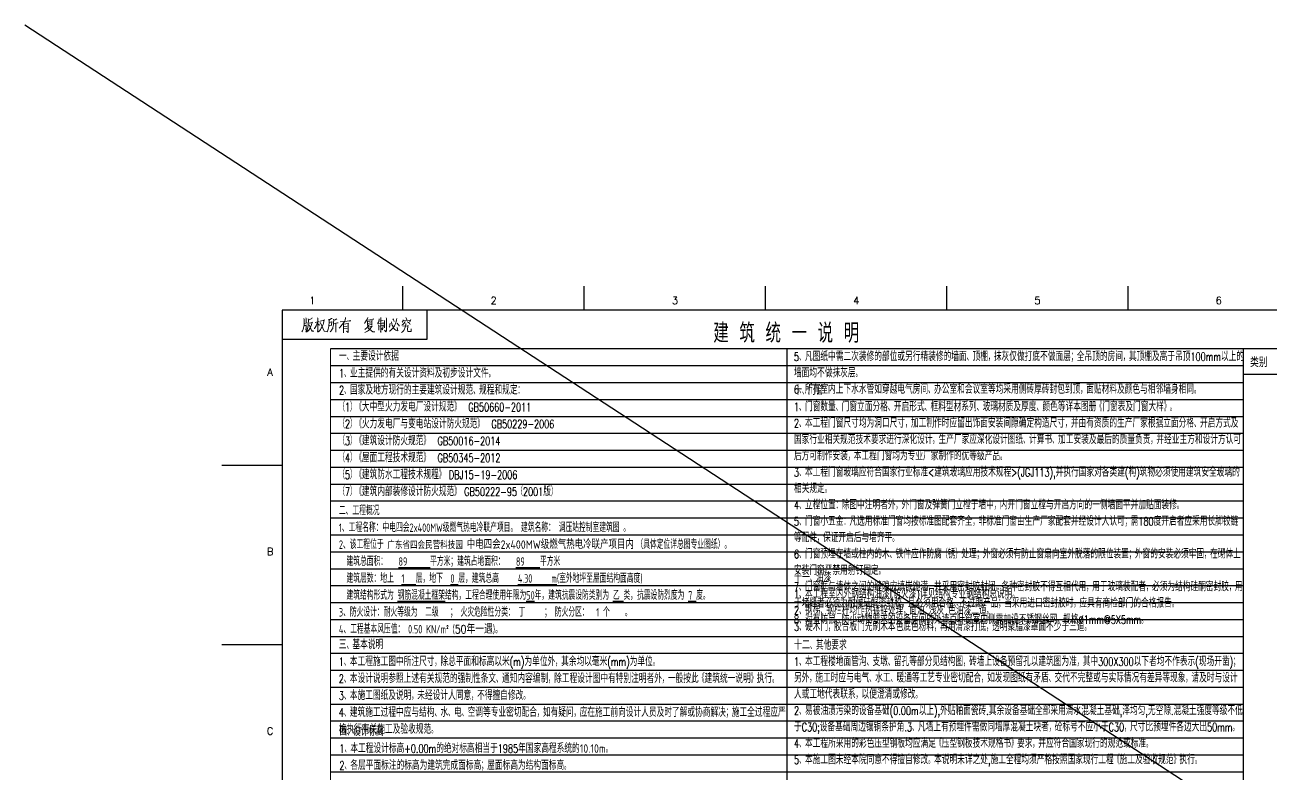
# Model space of a CAD drawing. Header units: millimetres. Extents: x 520869 to 643785, y -152849 to 11200.
# Drawn here: x 520869 to 572383, y -19754 to 11200 of the extents above; entities that cross this region are included whole.
import ezdxf
from ezdxf.enums import TextEntityAlignment as Align

# ---------------------------------------------------------------- set-up
doc = ezdxf.new("R2010")
doc.units = ezdxf.units.MM
doc.header["$LTSCALE"] = 1000
doc.layers.get('0').update_dxf_attribs({"color": 8})
for name, color, linetype in [('-人员定位', 6, 'Continuous'), ('PUB_TEXT', 8, 'Continuous'), ('工程做法表', 8, 'Continuous')]:
    doc.layers.add(name, color=color, linetype=linetype)
doc.styles.add('BIGFONT', font='haiwenrs.shx', dxfattribs={"width": 0.8, "bigfont": 'haiwenhz.shx'})
doc.styles.add('HZ', font='geditxt.shx', dxfattribs={"width": 0.75, "bigfont": 'hzfs_1.shx'})
doc.styles.get("Standard").update_dxf_attribs({"font": 'txt', "bigfont": 'gbcbig.shx'})

# ---------------------------------------------------------------- blocks, each defined once
blk = doc.blocks.new('GEDI_WK_A11')
at = {"color": 3}
for p, q in [((75, 584), (75, 594)), ((150, 584), (150, 594)), ((225, 584), (225, 594)), ((300, 584), (300, 594)), ((375, 584), (375, 594)), ((85, 572), (85, 584)), ((25, 572), (85, 572)), ((25, 519.75), (0, 519.75)), ((25, 445.5), (0, 445.5))]:
    blk.add_line(p, q, dxfattribs=at)
blk.add_lwpolyline([(0, 0, 0.1, 0.1, 0), (1050, 0, 0.1, 0.1, 0), (1050, 594, 0.1, 0.1, 0), (0, 594, 0.1, 0.1, 0)], format="xyseb", close=True, dxfattribs=at)
blk.add_lwpolyline([(25, 10), (1040, 10), (1040, 584), (25, 584)], close=True, dxfattribs=at)
for s, p in [('1', (37.5, 588)), ('2', (112.5, 588)), ('3', (187.5, 588)), ('4', (262.5, 588)), ('5', (337.5, 588)), ('6', (412.5, 588))]:
    blk.add_text(s, height=3, dxfattribs=at).set_placement(p, align=Align.MIDDLE)
for s, p in [('A', (20, 556.88)), ('B', (20, 482.62)), ('C', (20, 408.38))]:
    blk.add_text(s, height=3, dxfattribs=at).set_placement(p, align=Align.CENTER)
blk = doc.blocks.new('GEDI_Copyright_2012')
at = {"color": 7, "lineweight": 0}
for points in [[(8.99, -3.43), (9.11, -3.83), (9.11, -5.03), (9.11, -5.93), (9.03, -6.73), (8.9, -7.33), (8.73, -8.03), (8.48, -8.53), (8.22, -8.93)], [(10.81, -3.53), (10.9, -4.03), (10.9, -4.68), (10.81, -5.53), (10.73, -6.33), (10.6, -7.03), (10.47, -7.68), (10.3, -8.23), (10.09, -8.72), (9.84, -9.08)], [(9.88, -3.13), (9.96, -3.43), (9.96, -5.33)], [(11.2, -5.43), (12.56, -5.08), (12.47, -4.93), (12.26, -5.58), (12, -6.38), (11.75, -6.98), (11.45, -7.63), (11.03, -8.23), (10.6, -8.68), (10.26, -9.03)], [(12.43, -3.23), (12.34, -3.38), (11.53, -3.88), (10.98, -4.13)], [(14.72, -4.88), (14.42, -5.73), (14.08, -6.43), (13.74, -7.13), (13.45, -7.63), (13.36, -7.78)], [(13.62, -5.08), (15.4, -4.68)], [(14.64, -3.13), (14.81, -3.38), (14.76, -3.33), (14.72, -9.13), (14.68, -8.72), (14.72, -8.13)], [(15.7, -4.48), (17.52, -4.18), (17.44, -4.03), (17.27, -4.68), (17.1, -5.43), (16.93, -5.93), (16.76, -6.43), (16.55, -6.93), (16.21, -7.48), (15.91, -7.98), (15.61, -8.43), (15.32, -8.72), (15.02, -8.98)], [(20.67, -3.38), (20.5, -3.48), (19.35, -4.13), (19.27, -3.73), (19.4, -4.13), (19.4, -5.43), (19.35, -6.23), (19.31, -6.78), (19.22, -7.33), (19.1, -7.83), (18.93, -8.33), (18.72, -8.68), (18.54, -8.98)], [(19.48, -6.38), (19.56, -6.33), (20.54, -6.18), (20.41, -6.23), (20.54, -4.68), (20.63, -4.88), (19.44, -5.13)], [(22.67, -3.58), (21.99, -3.98), (21.35, -4.13), (21.26, -3.73), (21.35, -4.33), (21.31, -4.93), (21.26, -5.58), (21.22, -6.13), (21.13, -6.63), (21.05, -7.18), (20.92, -7.58), (20.71, -7.88), (20.5, -8.23), (20.28, -8.53), (20.07, -8.78), (19.86, -8.98)], [(26.28, -2.98), (26.28, -3.23), (26.02, -4.08), (25.76, -4.68), (25.51, -5.08), (25.04, -5.83), (24.36, -6.63), (23.9, -7.13), (23.6, -7.38)], [(23.98, -4.83), (28.4, -4.43), (28.14, -4.33)], [(28.14, -4.33), (27.8, -4.48)], [(35.45, -3.03), (35.49, -3.23), (34.98, -4.18), (34.52, -4.83), (34.26, -5.23), (34.05, -5.53)], [(35.11, -4.08), (36.34, -3.93), (37.87, -3.68), (37.75, -3.63), (37.49, -3.73)], [(35.24, -4.43), (35.28, -4.73), (35.32, -5.58), (35.32, -6.38), (35.28, -6.23), (37.19, -5.93), (37.07, -5.93), (37.15, -4.23), (37.28, -4.38), (35.28, -4.68)], [(40.12, -3.58), (40.16, -3.88), (39.83, -4.93), (39.66, -5.23)], [(40.12, -4.48), (41.74, -4.33)], [(40.8, -3.03), (40.84, -3.28), (40.8, -9.23), (40.72, -8.88), (40.8, -8.53)], [(42.33, -4.33), (42.42, -4.58), (42.42, -7.33), (42.33, -6.83), (42.37, -6.53)], [(43.1, -3.13), (43.18, -3.43), (43.14, -8.23), (43.14, -8.53), (43.1, -8.78), (43.05, -8.88), (42.97, -8.98), (42.37, -8.23), (43.05, -8.88)], [(47.43, -3.48), (47.39, -4.03), (47.17, -4.73), (47, -5.28), (46.71, -5.88), (46.45, -6.48), (46.2, -6.88), (45.86, -7.38), (45.47, -7.78), (45.09, -8.13), (44.67, -8.48), (44.24, -8.72)], [(45.26, -4.88), (45.43, -5.63), (45.56, -6.18), (45.77, -6.68), (45.99, -7.23), (46.24, -7.63), (46.58, -7.93), (47.05, -8.28), (47.51, -8.43), (47.81, -8.48), (47.94, -8.48), (47.73, -7.78), (47.64, -7.13), (47.81, -8.48)], [(45.82, -3.53), (46.07, -3.93), (46.24, -4.28), (46.32, -4.48), (46.32, -4.63)], [(50.91, -4.68), (50.83, -4.98), (50.44, -5.43), (50.06, -5.83), (49.81, -6.03), (49.55, -6.23)], [(50.06, -3.98), (50.02, -4.33), (49.94, -4.58), (49.85, -4.83), (49.77, -4.98), (49.68, -5.03), (50.02, -4.43), (53.29, -4.13), (53.16, -4.03), (52.78, -4.83)], [(51.21, -3.03), (51.47, -3.58), (51.55, -3.93)], [(51.76, -4.78), (52.27, -5.13), (52.65, -5.43), (52.83, -5.68), (52.91, -5.88)], [(9.11, -6.38), (10.01, -6.28), (9.92, -6.13), (9.92, -8.38), (9.88, -8.08), (9.88, -7.68)], [(9.16, -5.48), (10.39, -5.28)], [(11.15, -6.08), (12.34, -8.63), (13.15, -8.68), (12.38, -8.58), (12.17, -8.28)], [(14.72, -5.63), (15.27, -6.03), (15.4, -6.33)], [(15.61, -5.23), (15.87, -5.28), (17.44, -8.72), (18.2, -8.83), (17.44, -8.63), (17.14, -8.08)], [(21.31, -5.53), (23.22, -5.23), (23.09, -5.18), (22.88, -5.28)], [(22.28, -5.43), (22.28, -9.13), (22.24, -8.88), (22.28, -8.48)], [(25.34, -5.53), (25.43, -5.73), (25.38, -9.03), (25.38, -9.33), (25.34, -9.03), (25.38, -8.68)], [(25.43, -5.73), (27.38, -5.53), (27.38, -5.43), (27.47, -5.53), (27.38, -5.58), (27.38, -9.08), (27.34, -9.28), (26.66, -8.63), (27.34, -9.18)], [(26.96, -6.58), (25.47, -6.73)], [(25.47, -7.68), (26.96, -7.53)], [(35.71, -6.38), (35.71, -6.53), (34.98, -7.43), (34.56, -7.78), (34.26, -8.03)], [(35.62, -6.88), (35.75, -6.98), (37.28, -6.68), (37.23, -6.53), (36.77, -7.33), (36.47, -7.68), (36.17, -7.98), (35.71, -8.38), (35.28, -8.72), (34.81, -8.98), (34.26, -9.23)], [(36.64, -5.28), (35.36, -5.48)], [(35.54, -7.38), (35.62, -7.43), (37.57, -8.98), (38.3, -8.93), (37.57, -8.93), (37.32, -8.78)], [(39.27, -5.63), (42.08, -5.33), (42.03, -5.33), (41.87, -5.28), (41.65, -5.38)], [(39.87, -6.13), (39.95, -6.68), (39.95, -6.78), (40, -8.28), (39.95, -7.98), (40, -7.73)], [(40, -6.58), (41.95, -6.28), (41.82, -6.13), (41.74, -6.53), (41.69, -7.18), (41.61, -7.63), (41.57, -7.93), (41.44, -8.08), (41.06, -7.58), (41.48, -8.03)], [(44.67, -5.43), (44.63, -5.93), (44.5, -6.48), (44.37, -6.83), (44.24, -7.03)], [(47.64, -5.43), (48.07, -5.93), (48.36, -6.28), (48.49, -6.58)], [(51.21, -5.48), (51.21, -5.83), (51.08, -6.58), (50.95, -7.03), (50.83, -7.43), (50.7, -7.78), (50.53, -8.13), (50.32, -8.43), (50.06, -8.68), (49.77, -8.93), (49.43, -9.18)], [(49.98, -6.68), (52.19, -6.43), (52.06, -6.28), (52.02, -6.58), (51.93, -8.18), (51.97, -8.63), (52.06, -8.78), (52.19, -8.88), (52.4, -8.88), (52.61, -8.88), (53.21, -8.88), (53.42, -8.78), (53.46, -8.72), (53.42, -7.68), (53.42, -8.78)]]:
    blk.add_lwpolyline(points, dxfattribs=at)

msp = doc.modelspace()

# ---------------------------------------------------------------- linework, layer by layer
at = {"layer": '-人员定位'}
msp.add_line((520869.1, 11200.5), (643785.5, -68973.2), dxfattribs=at)
at = {"layer": '工程做法表', "const_width": 50}
for points in [[(533509.7, -2196.3), (576964, -2196.3)], [(533509.7, -2196.3), (587438.4, -2196.3), (587438.4, -57496.3), (571275.3, -57496.3)], [(533509.7, -2196.3), (587438.4, -2196.3), (587438.4, -57496.3), (571275.3, -57496.3)], [(533514, -2196.3), (533514, -57496.3)], [(549672.8, -2196.3), (603601.4, -2196.3), (603601.4, -54259.9), (587438.4, -54259.9)], [(549672.8, -2196.3), (603601.4, -2196.3), (603598.6, -53059.9), (587438.4, -53059.9)], [(552394.6, -2196.3), (552394.6, -57496.3)], [(571275.3, -2196.3), (571275.3, -57496.3)], [(571268.9, -3259.9), (587438.4, -3259.9)]]:
    msp.add_lwpolyline(points, dxfattribs=at)
at = {"layer": '工程做法表'}
for points in [[(533509.7, -2896.3), (571275.3, -2896.3)], [(533509.7, -3596.3), (571275.3, -3596.3)], [(533509.7, -4296.3), (571275.3, -4296.3)], [(533509.7, -4996.3), (571275.3, -4996.3)], [(533509.7, -5696.3), (571275.3, -5696.3)], [(533509.7, -6396.3), (571275.3, -6396.3)], [(533509.7, -7096.3), (571275.3, -7096.3)], [(533509.7, -7796.3), (571275.3, -7796.3)], [(533509.7, -8496.3), (571275.3, -8496.3)], [(533509.7, -9196.3), (571275.3, -9196.3)], [(533509.7, -9896.3), (571275.3, -9896.3)], [(533509.7, -10596.3), (571275.3, -10596.3)], [(533509.7, -11296.3), (571275.3, -11296.3)], [(533509.7, -11996.3), (571275.3, -11996.3)], [(533509.7, -12696.3), (571275.3, -12696.3)], [(533509.7, -13396.3), (571275.3, -13396.3)], [(533509.7, -14096.3), (571275.3, -14096.3)], [(533509.7, -14796.3), (571275.3, -14796.3)], [(533509.7, -15496.3), (571275.3, -15496.3)], [(533509.7, -16196.3), (571275.3, -16196.3)], [(533509.7, -16896.3), (571275.3, -16896.3)], [(533509.7, -17596.3), (571275.3, -17596.3)], [(533509.7, -18296.3), (571275.3, -18296.3)], [(533509.7, -18996.3), (571275.3, -18996.3)], [(533509.7, -19696.3), (571275.3, -19696.3)]]:
    msp.add_lwpolyline(points, dxfattribs=at)

# ---------------------------------------------------------------- block references
at = {"xscale": 100, "yscale": 100, "zscale": 100}
for name, p in [('GEDI_WK_A11', (529009.7, -59001.6)), ('GEDI_Copyright_2012', (531509.7, -601.6))]:
    msp.add_blockref(name, p, dxfattribs=at)

# ---------------------------------------------------------------- texts
at = {"layer": 'PUB_TEXT', "style": 'HZ', "width": 0.8}
msp.add_text('建 筑 统 一 说 明 ', height=800, dxfattribs=at).set_placement((549348.9, -1948.4))
at = {"layer": 'PUB_TEXT', "linetype": 'Continuous', "style": 'BIGFONT', "width": 0.8}
msp.add_text('类别', height=350, dxfattribs=at).set_placement((571916.6, -2947.9), align=Align.CENTER)
at = {"layer": 'PUB_TEXT', "linetype": 'Continuous', "char_height": 350, "attachment_point": 1}
for s, insert, width, line_spacing_factor, style in [('\\pi-600.8,l600.8,t600.8;{\\W0.7;一\\Fgbenor,gbcbig|c134;、\\Fgeditxt,dxt|c134;主要设计依据\\P\\pi0,l0,t772.9;1\\Fgbenor,gbcbig|c134;、\\Fgeditxt,dxt|c134;业主提供的有关设计资料及初步设计文件\\Fgbenor,gbcbig|c134;。\\Fgeditxt,dxt|c134;\\P\\ptz;2\\Fgbenor,gbcbig|c134;、\\Fgeditxt,dxt|c134;国家及地方现行的主要建筑设计规范\\Fgbenor,gbcbig|c134;、\\Fgeditxt,dxt|c134;规程和规定\\Fgbenor,gbcbig|c134;：\\Fgeditxt,dxt|c134;\\P\\Fgbenor,gbcbig|c134;（\\Fgeditxt,dxt|c134;1\\Fgbenor,gbcbig|c134;）《\\Fgeditxt,dxt|c134;大中型火力发电厂设计规范\\Fgbenor,gbcbig|c134;》\\Fgeditxt,dxt|c134;  GB50660-2011\\P\\Fgbenor,gbcbig|c134;（\\Fgeditxt,dxt|c134;2\\Fgbenor,gbcbig|c134;）《\\Fgeditxt,dxt|c134;火力发电厂与变电站设计防火规范\\Fgbenor,gbcbig|c134;》\\Fgeditxt,dxt|c134;  GB50229-2006\\P\\Fgbenor,gbcbig|c134;（\\Fgeditxt,dxt|c134;3\\Fgbenor,gbcbig|c134;）《\\Fgeditxt,dxt|c134;建筑设计防火规范\\Fgbenor,gbcbig|c134;》\\Fgeditxt,dxt|c134;  GB50016-2014\\P\\Fgbenor,gbcbig|c134;（\\Fgeditxt,dxt|c134;4\\Fgbenor,gbcbig|c134;）《\\Fgeditxt,dxt|c134;屋面工程技术规范\\Fgbenor,gbcbig|c134;》\\Fgeditxt,dxt|c134;  GB50345-2012\\P\\Fgbenor,gbcbig|c134;（\\Fgeditxt,dxt|c134;5\\Fgbenor,gbcbig|c134;）《\\Fgeditxt,dxt|c134;建筑防水工程技术规程\\Fgbenor,gbcbig|c134;》\\Fgeditxt,dxt|c134; DBJ15-19-2006\\P\\Fgbenor,gbcbig|c134;（\\Fgeditxt,dxt|c134;7\\Fgbenor,gbcbig|c134;）《\\Fgeditxt,dxt|c134;建筑内部装修设计防火规范\\Fgbenor,gbcbig|c134;》\\Fgeditxt,dxt|c134; GB50222-95\\Fgbenor,gbcbig|c134;（\\Fgeditxt,dxt|c134;2001版\\Fgbenor,gbcbig|c134;）}', (533864.2, -2337.2), 18533.418, 1.2, 'BIGFONT'), ('{\\W0.7;5\\Fgbenor,gbcbig|c134;、\\Fgeditxt,dxt|c134;凡图纸中需二次装修的部位或另行精装修的墙面\\Fgbenor,gbcbig|c134;、\\Fgeditxt,dxt|c134;顶棚\\Fgbenor,gbcbig|c134;，\\Fgeditxt,dxt|c134;抹灰仅做打底不做面层\\Fgbenor,gbcbig|c134;；\\Fgeditxt,dxt|c134;全吊顶的房间\\Fgbenor,gbcbig|c134;，\\Fgeditxt,dxt|c134;其顶棚及高于吊顶100mm以上的墙面均不做抹灰层\\Fgbenor,gbcbig|c134;。\\Fgeditxt,dxt|c134;\\P6\\Fgbenor,gbcbig|c134;、\\Fgeditxt,dxt|c134;所有室内上下水水管如穿越电气房间\\Fgbenor,gbcbig|c134;、\\Fgeditxt,dxt|c134;办公室和会议室等均采用侧砖厚砖封包到顶\\Fgbenor,gbcbig|c134;，\\Fgeditxt,dxt|c134;面贴材料及颜色与相邻墙身相同\\Fgbenor,gbcbig|c134;。}', (552685.4, -2351.8), 18587.731, 1.16, 'HZ'), ('{\\W0.7;十\\Fgbenor,gbcbig|c134;、\\Fgeditxt,dxt|c134;门窗\\P1\\Fgbenor,gbcbig|c134;、\\Fgeditxt,dxt|c134;门窗数量\\Fgbenor,gbcbig|c134;、\\Fgeditxt,dxt|c134;门窗立面分格\\Fgbenor,gbcbig|c134;、\\Fgeditxt,dxt|c134;开启形式\\Fgbenor,gbcbig|c134;、\\Fgeditxt,dxt|c134;框料型材系列\\Fgbenor,gbcbig|c134;、\\Fgeditxt,dxt|c134;玻璃材质及厚度\\Fgbenor,gbcbig|c134;、\\Fgeditxt,dxt|c134;颜色等详本图册\\Fgbenor,gbcbig|c134;《\\Fgeditxt,dxt|c134;门窗表及门窗大样\\Fgbenor,gbcbig|c134;》。\\Fgeditxt,dxt|c134;\\P2\\Fgbenor,gbcbig|c134;、\\Fgeditxt,dxt|c134;本工程门窗尺寸均为洞口尺寸\\Fgbenor,gbcbig|c134;，\\Fgeditxt,dxt|c134;加工制作时应留出饰面安装间隙确定构造尺寸\\Fgbenor,gbcbig|c134;，\\Fgeditxt,dxt|c134;并由有资质的生产厂家根据立面分格\\Fgbenor,gbcbig|c134;、\\Fgeditxt,dxt|c134;开启方式及国家行业相关规范技术要求进行深化设计\\Fgbenor,gbcbig|c134;。\\Fgeditxt,dxt|c134;生产厂家应深化设计图纸\\Fgbenor,gbcbig|c134;、\\Fgeditxt,dxt|c134;计算书\\Fgbenor,gbcbig|c134;、\\Fgeditxt,dxt|c134;加工安装及最后的质量负责\\Fgbenor,gbcbig|c134;，\\Fgeditxt,dxt|c134;并经业主方和设计方认可后方可制作安装\\Fgbenor,gbcbig|c134;，\\Fgeditxt,dxt|c134;本工程门窗均为专业厂家制作的优等级产品\\Fgbenor,gbcbig|c134;。\\Fgeditxt,dxt|c134;\\P3\\Fgbenor,gbcbig|c134;、\\Fgeditxt,dxt|c134;本工程门窗玻璃应符合国家行业标准<建筑玻璃应用技术规程>(JGJ113),并执行国家对各类建(构)筑物必须使用建筑安全玻璃的相关规定\\Fgbenor,gbcbig|c134;。\\Fgeditxt,dxt|c134;\\P4\\Fgbenor,gbcbig|c134;、\\Fgeditxt,dxt|c134;立樘位置\\Fgbenor,gbcbig|c134;：\\Fgeditxt,dxt|c134;除图中注明者外\\Fgbenor,gbcbig|c134;，\\Fgeditxt,dxt|c134;外门窗及弹簧门立樘于墙中\\Fgbenor,gbcbig|c134;，\\Fgeditxt,dxt|c134;内开门窗立樘与开启方向的一侧墙面平并加贴面装修\\Fgbenor,gbcbig|c134;。\\Fgeditxt,dxt|c134;\\P5\\Fgbenor,gbcbig|c134;、\\Fgeditxt,dxt|c134;门窗小五金\\Fgbenor,gbcbig|c134;：\\Fgeditxt,dxt|c134;凡选用标准门窗均按标准图配套齐全\\Fgbenor,gbcbig|c134;，\\Fgeditxt,dxt|c134;非标准门窗由生产厂家配套并经设计人认可\\Fgbenor,gbcbig|c134;；\\Fgeditxt,dxt|c134;需180度开启者应采用长脚铰链等配件\\Fgbenor,gbcbig|c134;，\\Fgeditxt,dxt|c134;保证开启后与墙齐平\\Fgbenor,gbcbig|c134;。\\Fgeditxt,dxt|c134;\\P6\\Fgbenor,gbcbig|c134;、\\Fgeditxt,dxt|c134;门窗预埋在墙或柱内的木\\Fgbenor,gbcbig|c134;、\\Fgeditxt,dxt|c134;铁件应作防腐\\Fgbenor,gbcbig|c134;（\\Fgeditxt,dxt|c134;锈\\Fgbenor,gbcbig|c134;）\\Fgeditxt,dxt|c134;处理\\Fgbenor,gbcbig|c134;；\\Fgeditxt,dxt|c134;外窗必须有防止窗扇向室外脱落的限位装置\\Fgbenor,gbcbig|c134;；\\Fgeditxt,dxt|c134;外窗的安装必须牢固\\Fgbenor,gbcbig|c134;，\\Fgeditxt,dxt|c134;在砌体上安装门窗严禁用射钉固定\\Fgbenor,gbcbig|c134;。\\Fgeditxt,dxt|c134;\\P7\\Fgbenor,gbcbig|c134;、\\Fgeditxt,dxt|c134;门窗框与墙体之间的缝隙应填嵌饱满\\Fgbenor,gbcbig|c134;，\\Fgeditxt,dxt|c134;并采用密封胶封闭\\Fgbenor,gbcbig|c134;。\\Fgeditxt,dxt|c134;各种密封胶不得互相代用\\Fgbenor,gbcbig|c134;，\\Fgeditxt,dxt|c134;用于玻璃装配者\\Fgbenor,gbcbig|c134;，\\Fgeditxt,dxt|c134;必须为结构硅酮密封胶\\Fgbenor,gbcbig|c134;，\\Fgeditxt,dxt|c134;用于堵缝者必须为耐候硅酮密封胶\\Fgbenor,gbcbig|c134;，\\Fgeditxt,dxt|c134;且必须用合格\\Fgbenor,gbcbig|c134;、\\Fgeditxt,dxt|c134;不过期产品\\Fgbenor,gbcbig|c134;；\\Fgeditxt,dxt|c134;当采用进口密封胶时\\Fgbenor,gbcbig|c134;，\\Fgeditxt,dxt|c134;应具有商检部门的合格报告\\Fgbenor,gbcbig|c134;。\\Fgeditxt,dxt|c134;\\P8\\Fgbenor,gbcbig|c134;、\\Fgeditxt,dxt|c134;对有防鼠\\Fgbenor,gbcbig|c134;、\\Fgeditxt,dxt|c134;防小动物要求的设备房间的外墙百叶窗室内侧需加设不锈钢丝网\\Fgbenor,gbcbig|c134;，\\Fgeditxt,dxt|c134;规格∅1mm@5X5mm\\Fgbenor,gbcbig|c134;。}', (552685.4, -3751.8), 18587.731, 1.16, 'HZ'), ('\\pi-600.8,l600.8,t600.8;{\\Fgbenor,gbcbig|c134;二、工程概况\\P\\pi0,l0,tz;1、工程名称：中电四会2x400MW级燃气热电冷联产项目。 建筑名称： \\C6;调压站控制室建筑图 \\C256;。\\P2、该工程位于\\Fgbenor|c134; \\Fgeditxt,dxt|c134;\\H0.8571x;广东省四会民营科技园 \\Fgbenor,gbcbig|c134;\\H1.167x;\\W1;中电四会2x400MW级燃气热电冷联产项目内} {\\Fgbenor,gbcbig|c134;（具体定位详总图专业图纸）。\\P  建筑总面积： \\A1;\\L\\C6;  89      \\A0;\\l\\C256;平方米；建筑占地面积： \\A1;\\L\\C6;  89    \\A0;\\l\\C256;平方米                                   \\P  建筑层数：地上\\L \\Fgbenor,gbcbig|c0; 1\\Fgbenor,gbcbig|c134;   \\l层，地下\\L  0 \\l层，建筑总高 \\L\\C6;    4.30     \\C256;m\\l(室外地坪至屋面结构面高度)\\P  建筑结构形式为\\L \\C6;钢筋混凝土框架\\l\\C256;结构，工程合理使用年限为\\L\\C6;50\\l\\C256;年，建筑抗震设防类别为\\L\\C6; 乙 \\l\\C256;类，抗震设防烈度为\\L \\Fgbenor,gbcbig|c0;7\\Fgbenor,gbcbig|c134; \\l度。\\P3、防火设计：耐火等级为  二级   ； 火灾危险性分类： 丁\\C6;     \\C256;； 防火分区：\\C6;  1 个    \\C256;。      \\P4、工程基本风压值： \\C6;0.50 \\C256;KN/m²\\C6; (\\Fgeditxt|c0;\\C256;50}年一遇{\\Fgbenor,gbcbig|c134;\\C6;)\\C256;。   }', (533859.7, -8725.8), 18533.418, 1.2, 'BIGFONT'), ('{\\W0.7;十一\\Fgbenor,gbcbig|c134;、\\Fgeditxt,dxt|c134;油漆\\P1\\Fgbenor,gbcbig|c134;、\\Fgeditxt,dxt|c134;本工程室内外钢结构油漆(防火漆)详见结构专业钢结构总说明\\Fgbenor,gbcbig|c134;。\\Fgeditxt,dxt|c134;\\P2\\Fgbenor,gbcbig|c134;、\\Fgeditxt,dxt|c134;钢梯\\Fgbenor,gbcbig|c134;、\\Fgeditxt,dxt|c134;钢栏杆均作热镀锌处理\\Fgbenor,gbcbig|c134;，\\Fgeditxt,dxt|c134;面油 \\C6;浅灰 \\C256;色油漆二道\\Fgbenor,gbcbig|c134;。\\Fgeditxt,dxt|c134;\\P3\\Fgbenor,gbcbig|c134;、\\Fgeditxt,dxt|c134;硬木门\\Fgbenor,gbcbig|c134;，\\Fgeditxt,dxt|c134;胶合板门先刷木本色底色粉料\\Fgbenor,gbcbig|c134;，\\Fgeditxt,dxt|c134;再用清漆打底\\Fgbenor,gbcbig|c134;，\\Fgeditxt,dxt|c134;透明聚脂漆罩面不少于三道\\Fgbenor,gbcbig|c134;。}', (552687.6, -11491.8), 18587.731, 1.16, 'HZ'), ('{\\W0.7;三\\Fgbenor,gbcbig|c134;、\\Fgeditxt,dxt|c134;基本说明\\P1\\Fgbenor,gbcbig|c134;、\\Fgeditxt,dxt|c134;本工程施工图中所注尺寸\\Fgbenor,gbcbig|c134;，\\Fgeditxt,dxt|c134;除总平面和标高以米(m)为单位外\\Fgbenor,gbcbig|c134;，\\Fgeditxt,dxt|c134;其余均以毫米(mm)为单位\\Fgbenor,gbcbig|c134;。\\Fgeditxt,dxt|c134;\\P2\\Fgbenor,gbcbig|c134;、\\Fgeditxt,dxt|c134;本设计说明参照上述有关规范的强制性条文\\Fgbenor,gbcbig|c134;、\\Fgeditxt,dxt|c134;通知内容编制\\Fgbenor,gbcbig|c134;，\\Fgeditxt,dxt|c134;除工程设计图中有特别注明者外\\Fgbenor,gbcbig|c134;，\\Fgeditxt,dxt|c134;一般按此\\Fgbenor,gbcbig|c134;《\\Fgeditxt,dxt|c134;建筑统一说明\\Fgbenor,gbcbig|c134;》\\Fgeditxt,dxt|c134;执行\\Fgbenor,gbcbig|c134;。\\Fgeditxt,dxt|c134;\\P3\\Fgbenor,gbcbig|c134;、\\Fgeditxt,dxt|c134;本施工图纸及说明\\Fgbenor,gbcbig|c134;，\\Fgeditxt,dxt|c134;未经设计人同意\\Fgbenor,gbcbig|c134;，\\Fgeditxt,dxt|c134;不得擅自修改\\Fgbenor,gbcbig|c134;。\\Fgeditxt,dxt|c134;\\P4\\Fgbenor,gbcbig|c134;、\\Fgeditxt,dxt|c134;建筑施工过程中应与结构\\Fgbenor,gbcbig|c134;、\\Fgeditxt,dxt|c134;水\\Fgbenor,gbcbig|c134;、\\Fgeditxt,dxt|c134;电\\Fgbenor,gbcbig|c134;、\\Fgeditxt,dxt|c134;空调等专业密切配合\\Fgbenor,gbcbig|c134;，\\Fgeditxt,dxt|c134;如有疑问\\Fgbenor,gbcbig|c134;，\\Fgeditxt,dxt|c134;应在施工前向设计人员及时了解或协商解决\\Fgbenor,gbcbig|c134;；\\Fgeditxt,dxt|c134;施工全过程应严格执行有关施工及验收规范\\Fgbenor,gbcbig|c134;。}', (533856.1, -14270.9), 18533.418, 1.2, 'BIGFONT'), ('{\\W0.7;十二\\Fgbenor,gbcbig|c134;、\\Fgeditxt,dxt|c134;其他要求\\P1\\Fgbenor,gbcbig|c134;、\\Fgeditxt,dxt|c134;本工程楼地面管沟\\Fgbenor,gbcbig|c134;、\\Fgeditxt,dxt|c134;支墩\\Fgbenor,gbcbig|c134;、\\Fgeditxt,dxt|c134;留孔等部分见结构图\\Fgbenor,gbcbig|c134;，\\Fgeditxt,dxt|c134;砖墙上设备预留孔以建筑图为准\\Fgbenor,gbcbig|c134;，\\Fgeditxt,dxt|c134;其中300X300以下者均不作表示(现场开凿)\\Fgbenor,gbcbig|c134;；\\Fgeditxt,dxt|c134;另外\\Fgbenor,gbcbig|c134;，\\Fgeditxt,dxt|c134;施工时应与电气\\Fgbenor,gbcbig|c134;、\\Fgeditxt,dxt|c134;水工\\Fgbenor,gbcbig|c134;、\\Fgeditxt,dxt|c134;暖通等工艺专业密切配合\\Fgbenor,gbcbig|c134;，\\Fgeditxt,dxt|c134;如发现图纸有矛盾\\Fgbenor,gbcbig|c134;、\\Fgeditxt,dxt|c134;交代不完整或与实际情况有差异等现象\\Fgbenor,gbcbig|c134;，\\Fgeditxt,dxt|c134;请及时与设计人或工地代表联系\\Fgbenor,gbcbig|c134;，\\Fgeditxt,dxt|c134;以便澄清或修改\\Fgbenor,gbcbig|c134;。\\Fgeditxt,dxt|c134;\\P2\\Fgbenor,gbcbig|c134;、\\Fgeditxt,dxt|c134;易被油渍污染的设备基础(0.00m以上),外贴釉面瓷砖.其余设备基础全部采用清水混凝土基础,泽均匀,无空隙.混凝土强度等级不低于C30;设备基础周边镶铜条护角.3\\Fgbenor,gbcbig|c134;、\\Fgeditxt,dxt|c134;凡墙上有预埋件需做同墙厚混凝土块者\\Fgbenor,gbcbig|c134;，\\Fgeditxt,dxt|c134;砼标号不应小于C30\\Fgbenor,gbcbig|c134;，\\Fgeditxt,dxt|c134;尺寸比预埋件各边大出50mm\\Fgbenor,gbcbig|c134;。\\Fgeditxt,dxt|c134;\\P4\\Fgbenor,gbcbig|c134;、\\Fgeditxt,dxt|c134;本工程所采用的彩色压型钢板均应满足\\Fgbenor,gbcbig|c134;《\\Fgeditxt,dxt|c134;压型钢板技术规格书\\Fgbenor,gbcbig|c134;》\\Fgeditxt,dxt|c134;要求\\Fgbenor,gbcbig|c134;，\\Fgeditxt,dxt|c134;并应符合国家现行的规范或标准\\Fgbenor,gbcbig|c134;。\\Fgeditxt,dxt|c134;\\P5\\Fgbenor,gbcbig|c134;、\\Fgeditxt,dxt|c134;本施工图未经本院同意不得擅自修改\\Fgbenor,gbcbig|c134;。\\Fgeditxt,dxt|c134;本说明未详之处,施工全程均须严格按照国家现行工程\\Fgbenor,gbcbig|c134;《\\Fgeditxt,dxt|c134;施工及验收规范\\Fgbenor,gbcbig|c134;》\\Fgeditxt,dxt|c134;执行\\Fgbenor,gbcbig|c134;。}', (552687.6, -14291.8), 18587.731, 1.16, 'HZ'), ('{\\W0.7;四\\Fgbenor,gbcbig|c134;、\\Fgeditxt,dxt|c134;设计标高\\P1\\Fgbenor,gbcbig|c134;、\\Fgeditxt,dxt|c134;本工程设计标高+0.00m的绝对标高相当于\\C6;1985年国家高程系统\\C256;的\\Fgbenor,gbcbig|c0;\\W1;\\C6;10.10\\Fgbenor,gbcbig|c134;m\\W0.7;\\C256;。\\Fgeditxt,dxt|c134;\\P2\\Fgbenor,gbcbig|c134;、\\Fgeditxt,dxt|c134;各层平面标注的标高为建筑完成面标高\\Fgbenor,gbcbig|c134;；\\Fgeditxt,dxt|c134;屋面标高为结构面标高\\Fgbenor,gbcbig|c134;。}', (533878.3, -17863.4), 18533.418, 1.2, 'BIGFONT')]:
    msp.add_mtext(s, dxfattribs=dict(at, insert=insert, width=width, line_spacing_factor=line_spacing_factor, style=style))

doc.saveas('drawing.dxf')
